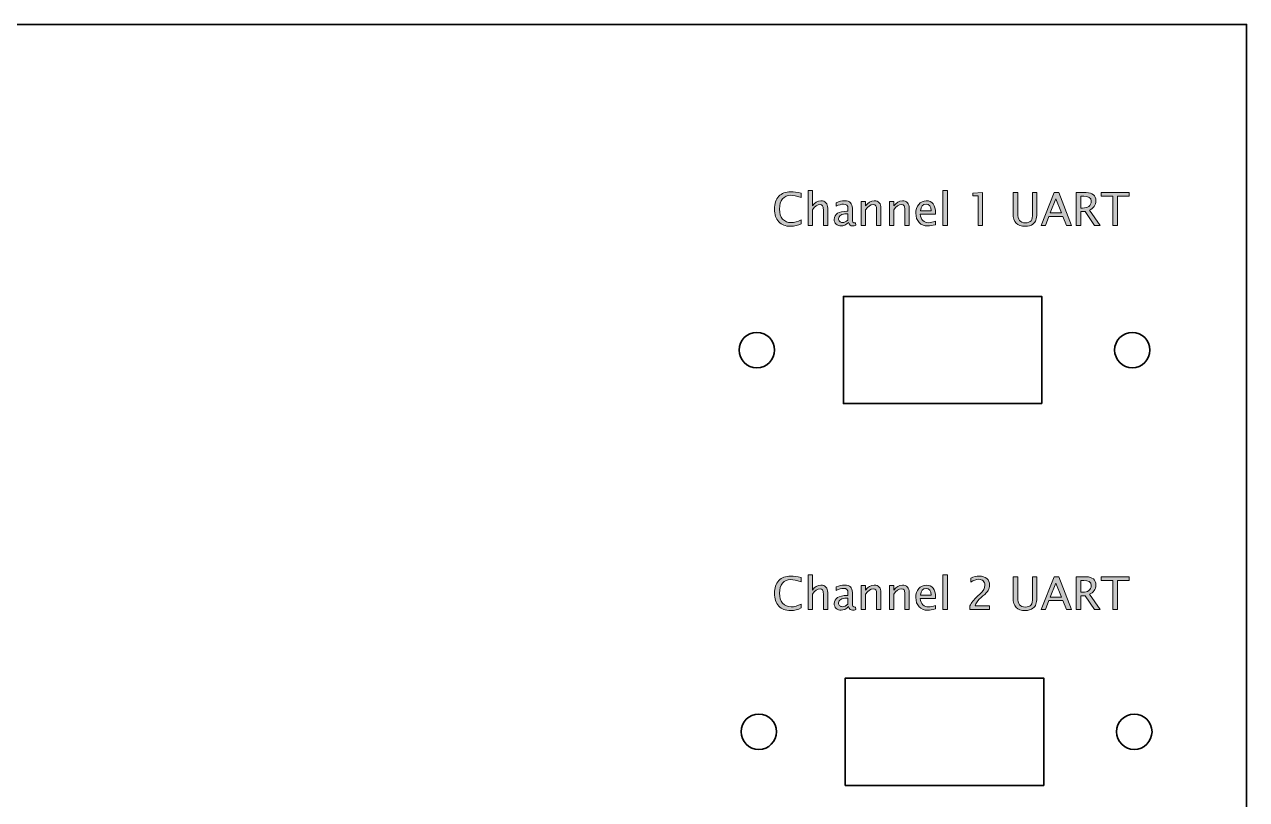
# Model space of a CAD drawing. Header units: inches. Extents: x 4 to 816, y 71 to 806.
# Drawn here: x 297.4 to 406.6, y 131.1 to 200.4 of the extents above; entities that cross this region are included whole.
import ezdxf

# ---------------------------------------------------------------- set-up
doc = ezdxf.new("R2010")
doc.units = ezdxf.units.IN
doc.header["$MEASUREMENT"] = 0
doc.layers.add('Layer 1', color=7, linetype='Continuous')

# ---------------------------------------------------------------- blocks, each defined once
blk = doc.blocks.new('block 35')
at = {"layer": 'Layer 1', "color": 240, "lineweight": 35, "true_color": 0xed1c24}
blk.add_lwpolyline([(23.17, 200.35), (406.63, 200.35), (406.63, 73.81), (23.17, 73.81)], dxfattribs=at)
blk = doc.blocks.new('block 212')
at = {"layer": 'Layer 1', "color": 240, "lineweight": 35, "true_color": 0xed1c24}
blk.add_open_spline([(364.45, 171.25), (364.45, 172.13), (363.74, 172.83), (362.86, 172.83), (361.99, 172.83), (361.28, 172.13), (361.28, 171.25), (361.28, 170.38), (361.99, 169.67), (362.86, 169.67), (363.74, 169.67), (364.45, 170.38), (364.45, 171.25)], degree=3, knots=[0, 0, 0, 0, 1, 1, 1, 2, 2, 2, 3, 3, 3, 4, 4, 4, 4], dxfattribs=at)
blk = doc.blocks.new('block 213')
at = {"layer": 'Layer 1', "color": 240, "lineweight": 35, "true_color": 0xed1c24}
blk.add_open_spline([(398, 171.25), (398, 172.13), (397.29, 172.83), (396.42, 172.83), (395.54, 172.83), (394.84, 172.13), (394.84, 171.25), (394.84, 170.38), (395.54, 169.67), (396.42, 169.67), (397.29, 169.67), (398, 170.38), (398, 171.25)], degree=3, knots=[0, 0, 0, 0, 1, 1, 1, 2, 2, 2, 3, 3, 3, 4, 4, 4, 4], dxfattribs=at)
blk = doc.blocks.new('block 214')
at = {"layer": 'Layer 1', "color": 240, "lineweight": 35, "true_color": 0xed1c24}
blk.add_lwpolyline([(388.33, 166.46), (370.6, 166.46), (370.6, 176.05), (388.33, 176.05), (388.33, 166.46)], dxfattribs=at)
blk = doc.blocks.new('block 215')
at = {"layer": 'Layer 1', "color": 240, "lineweight": 35, "true_color": 0xed1c24}
blk.add_open_spline([(364.62, 137.14), (364.62, 138.01), (363.91, 138.72), (363.04, 138.72), (362.17, 138.72), (361.46, 138.01), (361.46, 137.14), (361.46, 136.26), (362.17, 135.56), (363.04, 135.56), (363.91, 135.56), (364.62, 136.26), (364.62, 137.14)], degree=3, knots=[0, 0, 0, 0, 1, 1, 1, 2, 2, 2, 3, 3, 3, 4, 4, 4, 4], dxfattribs=at)
blk = doc.blocks.new('block 216')
at = {"layer": 'Layer 1', "color": 240, "lineweight": 35, "true_color": 0xed1c24}
blk.add_open_spline([(398.18, 137.14), (398.18, 138.01), (397.47, 138.72), (396.59, 138.72), (395.72, 138.72), (395.01, 138.01), (395.01, 137.14), (395.01, 136.26), (395.72, 135.56), (396.59, 135.56), (397.47, 135.56), (398.18, 136.26), (398.18, 137.14)], degree=3, knots=[0, 0, 0, 0, 1, 1, 1, 2, 2, 2, 3, 3, 3, 4, 4, 4, 4], dxfattribs=at)
blk = doc.blocks.new('block 217')
at = {"layer": 'Layer 1', "color": 240, "lineweight": 35, "true_color": 0xed1c24}
blk.add_lwpolyline([(388.51, 132.34), (370.77, 132.34), (370.77, 141.93), (388.51, 141.93), (388.51, 132.34)], dxfattribs=at)
blk = doc.blocks.new('block 309')
at = {"layer": 'Layer 1', "true_color": 0x231f20}
h = blk.add_hatch(color=250, dxfattribs=at)
h.dxf.hatch_style = 2
edge = h.paths.add_edge_path()
edge.add_spline(control_points=[(366.83, 182.54), (366.54, 182.39), (366.22, 182.31), (365.88, 182.31), (365.42, 182.31), (365.07, 182.45), (364.82, 182.71), (364.58, 182.98), (364.45, 183.36), (364.45, 183.85), (364.45, 184.34), (364.58, 184.72), (364.83, 184.99), (365.08, 185.26), (365.44, 185.39), (365.9, 185.39), (366.16, 185.39), (366.47, 185.35), (366.82, 185.26), (366.82, 185.26), (366.82, 184.87), (366.82, 184.87), (366.42, 185.01), (366.11, 185.08), (365.89, 185.08), (365.58, 185.08), (365.33, 184.97), (365.15, 184.76), (364.98, 184.54), (364.89, 184.24), (364.89, 183.85), (364.89, 183.47), (364.99, 183.18), (365.17, 182.96), (365.36, 182.74), (365.61, 182.64), (365.94, 182.64), (366.21, 182.64), (366.51, 182.72), (366.83, 182.89), (366.83, 182.89), (366.83, 182.54), (366.83, 182.54)], knot_values=[0, 0, 0, 0, 1, 1, 1, 2, 2, 2, 3, 3, 3, 4, 4, 4, 5, 5, 5, 6, 6, 6, 7, 7, 7, 8, 8, 8, 9, 9, 9, 10, 10, 10, 11, 11, 11, 12, 12, 12, 13, 13, 13, 14, 14, 14, 14], degree=3, periodic=1)
h = blk.add_hatch(color=250, dxfattribs=at)
h.dxf.hatch_style = 2
edge = h.paths.add_edge_path()
edge.add_spline(control_points=[(367.44, 182.39), (367.44, 182.39), (367.44, 185.51), (367.44, 185.51), (367.44, 185.51), (367.83, 185.51), (367.83, 185.51), (367.83, 185.51), (367.83, 184.13), (367.83, 184.13), (368.04, 184.43), (368.29, 184.59), (368.59, 184.59), (368.78, 184.59), (368.93, 184.53), (369.04, 184.41), (369.15, 184.29), (369.2, 184.13), (369.2, 183.93), (369.2, 183.93), (369.2, 182.39), (369.2, 182.39), (369.2, 182.39), (368.81, 182.39), (368.81, 182.39), (368.81, 182.39), (368.81, 183.8), (368.81, 183.8), (368.81, 183.96), (368.79, 184.08), (368.74, 184.15), (368.7, 184.21), (368.62, 184.25), (368.51, 184.25), (368.27, 184.25), (368.05, 184.09), (367.83, 183.78), (367.83, 183.78), (367.83, 182.39), (367.83, 182.39), (367.83, 182.39), (367.44, 182.39), (367.44, 182.39)], knot_values=[0, 0, 0, 0, 1, 1, 1, 2, 2, 2, 3, 3, 3, 4, 4, 4, 5, 5, 5, 6, 6, 6, 7, 7, 7, 8, 8, 8, 9, 9, 9, 10, 10, 10, 11, 11, 11, 12, 12, 12, 13, 13, 13, 14, 14, 14, 14], degree=3, periodic=1)
h = blk.add_hatch(color=250, dxfattribs=at)
h.dxf.hatch_style = 2
edge = h.paths.add_edge_path()
edge.add_spline(control_points=[(371.07, 182.66), (370.84, 182.44), (370.61, 182.34), (370.4, 182.34), (370.22, 182.34), (370.07, 182.39), (369.95, 182.5), (369.83, 182.61), (369.78, 182.76), (369.78, 182.93), (369.78, 183.16), (369.87, 183.34), (370.07, 183.47), (370.27, 183.59), (370.55, 183.66), (370.92, 183.66), (370.92, 183.66), (371.01, 183.66), (371.01, 183.66), (371.01, 183.66), (371.01, 183.92), (371.01, 183.92), (371.01, 184.17), (370.88, 184.29), (370.62, 184.29), (370.42, 184.29), (370.2, 184.23), (369.96, 184.1), (369.96, 184.1), (369.96, 184.42), (369.96, 184.42), (370.22, 184.53), (370.47, 184.59), (370.71, 184.59), (370.94, 184.59), (371.12, 184.53), (371.23, 184.42), (371.35, 184.31), (371.4, 184.14), (371.4, 183.92), (371.4, 183.92), (371.4, 182.94), (371.4, 182.94), (371.4, 182.72), (371.47, 182.61), (371.61, 182.61), (371.63, 182.61), (371.65, 182.61), (371.69, 182.62), (371.69, 182.62), (371.71, 182.4), (371.71, 182.4), (371.63, 182.36), (371.53, 182.34), (371.42, 182.34), (371.24, 182.34), (371.12, 182.44), (371.07, 182.66)], knot_values=[0, 0, 0, 0, 1, 1, 1, 2, 2, 2, 3, 3, 3, 4, 4, 4, 5, 5, 5, 6, 6, 6, 7, 7, 7, 8, 8, 8, 9, 9, 9, 10, 10, 10, 11, 11, 11, 12, 12, 12, 13, 13, 13, 14, 14, 14, 15, 15, 15, 16, 16, 16, 17, 17, 17, 18, 18, 18, 19, 19, 19, 19], degree=3, periodic=1)
edge = h.paths.add_edge_path()
edge.add_spline(control_points=[(371.01, 182.87), (371.01, 182.87), (371.01, 183.43), (371.01, 183.43), (371.01, 183.43), (370.89, 183.43), (370.89, 183.43), (370.67, 183.43), (370.5, 183.39), (370.37, 183.31), (370.23, 183.23), (370.17, 183.12), (370.17, 182.99), (370.17, 182.9), (370.2, 182.82), (370.27, 182.75), (370.33, 182.69), (370.41, 182.65), (370.51, 182.65), (370.67, 182.65), (370.84, 182.73), (371.01, 182.87)], knot_values=[0, 0, 0, 0, 1, 1, 1, 2, 2, 2, 3, 3, 3, 4, 4, 4, 5, 5, 5, 6, 6, 6, 7, 7, 7, 7], degree=3, periodic=1)
h = blk.add_hatch(color=250, dxfattribs=at)
h.dxf.hatch_style = 2
edge = h.paths.add_edge_path()
edge.add_spline(control_points=[(372.2, 182.39), (372.2, 182.39), (372.2, 184.54), (372.2, 184.54), (372.2, 184.54), (372.59, 184.54), (372.59, 184.54), (372.59, 184.54), (372.59, 184.13), (372.59, 184.13), (372.8, 184.43), (373.05, 184.59), (373.35, 184.59), (373.54, 184.59), (373.69, 184.53), (373.8, 184.41), (373.91, 184.29), (373.96, 184.13), (373.96, 183.93), (373.96, 183.93), (373.96, 182.39), (373.96, 182.39), (373.96, 182.39), (373.57, 182.39), (373.57, 182.39), (373.57, 182.39), (373.57, 183.8), (373.57, 183.8), (373.57, 183.96), (373.55, 184.08), (373.5, 184.15), (373.46, 184.21), (373.38, 184.25), (373.27, 184.25), (373.03, 184.25), (372.8, 184.09), (372.59, 183.78), (372.59, 183.78), (372.59, 182.39), (372.59, 182.39), (372.59, 182.39), (372.2, 182.39), (372.2, 182.39)], knot_values=[0, 0, 0, 0, 1, 1, 1, 2, 2, 2, 3, 3, 3, 4, 4, 4, 5, 5, 5, 6, 6, 6, 7, 7, 7, 8, 8, 8, 9, 9, 9, 10, 10, 10, 11, 11, 11, 12, 12, 12, 13, 13, 13, 14, 14, 14, 14], degree=3, periodic=1)
h = blk.add_hatch(color=250, dxfattribs=at)
h.dxf.hatch_style = 2
edge = h.paths.add_edge_path()
edge.add_spline(control_points=[(374.72, 182.39), (374.72, 182.39), (374.72, 184.54), (374.72, 184.54), (374.72, 184.54), (375.11, 184.54), (375.11, 184.54), (375.11, 184.54), (375.11, 184.13), (375.11, 184.13), (375.32, 184.43), (375.57, 184.59), (375.87, 184.59), (376.06, 184.59), (376.21, 184.53), (376.32, 184.41), (376.43, 184.29), (376.48, 184.13), (376.48, 183.93), (376.48, 183.93), (376.48, 182.39), (376.48, 182.39), (376.48, 182.39), (376.09, 182.39), (376.09, 182.39), (376.09, 182.39), (376.09, 183.8), (376.09, 183.8), (376.09, 183.96), (376.07, 184.08), (376.02, 184.15), (375.97, 184.21), (375.9, 184.25), (375.79, 184.25), (375.55, 184.25), (375.32, 184.09), (375.11, 183.78), (375.11, 183.78), (375.11, 182.39), (375.11, 182.39), (375.11, 182.39), (374.72, 182.39), (374.72, 182.39)], knot_values=[0, 0, 0, 0, 1, 1, 1, 2, 2, 2, 3, 3, 3, 4, 4, 4, 5, 5, 5, 6, 6, 6, 7, 7, 7, 8, 8, 8, 9, 9, 9, 10, 10, 10, 11, 11, 11, 12, 12, 12, 13, 13, 13, 14, 14, 14, 14], degree=3, periodic=1)
h = blk.add_hatch(color=250, dxfattribs=at)
h.dxf.hatch_style = 2
edge = h.paths.add_edge_path()
edge.add_spline(control_points=[(378.82, 182.45), (378.56, 182.38), (378.33, 182.34), (378.15, 182.34), (377.83, 182.34), (377.57, 182.44), (377.37, 182.65), (377.17, 182.86), (377.07, 183.14), (377.07, 183.47), (377.07, 183.8), (377.16, 184.06), (377.33, 184.27), (377.51, 184.48), (377.74, 184.59), (378.01, 184.59), (378.27, 184.59), (378.47, 184.49), (378.61, 184.31), (378.76, 184.12), (378.83, 183.86), (378.83, 183.52), (378.83, 183.52), (378.83, 183.4), (378.83, 183.4), (378.83, 183.4), (377.47, 183.4), (377.47, 183.4), (377.53, 182.89), (377.78, 182.63), (378.22, 182.63), (378.38, 182.63), (378.58, 182.68), (378.82, 182.77), (378.82, 182.77), (378.82, 182.45), (378.82, 182.45)], knot_values=[0, 0, 0, 0, 1, 1, 1, 2, 2, 2, 3, 3, 3, 4, 4, 4, 5, 5, 5, 6, 6, 6, 7, 7, 7, 8, 8, 8, 9, 9, 9, 10, 10, 10, 11, 11, 11, 12, 12, 12, 12], degree=3, periodic=1)
edge = h.paths.add_edge_path()
edge.add_spline(control_points=[(377.49, 183.69), (377.49, 183.69), (378.44, 183.69), (378.44, 183.69), (378.44, 184.09), (378.29, 184.29), (377.99, 184.29), (377.69, 184.29), (377.52, 184.09), (377.49, 183.69)], knot_values=[0, 0, 0, 0, 1, 1, 1, 2, 2, 2, 3, 3, 3, 3], degree=3, periodic=1)
h = blk.add_hatch(color=250, dxfattribs=at)
h.dxf.hatch_style = 2
h.paths.add_polyline_path([(379.5, 182.39), (379.5, 185.51), (379.89, 185.51), (379.89, 182.39)])
h = blk.add_hatch(color=250, dxfattribs=at)
h.dxf.hatch_style = 2
h.paths.add_polyline_path([(382.63, 182.39), (382.63, 185.03), (382.16, 185.03), (382.16, 185.27), (383.02, 185.34), (383.02, 182.39)])
h = blk.add_hatch(color=250, dxfattribs=at)
h.dxf.hatch_style = 2
edge = h.paths.add_edge_path()
edge.add_spline(control_points=[(385.77, 185.32), (385.77, 185.32), (386.19, 185.32), (386.19, 185.32), (386.19, 185.32), (386.19, 183.47), (386.19, 183.47), (386.19, 183.17), (386.24, 182.96), (386.35, 182.82), (386.46, 182.69), (386.63, 182.62), (386.87, 182.62), (387.1, 182.62), (387.27, 182.69), (387.37, 182.81), (387.46, 182.94), (387.51, 183.15), (387.51, 183.45), (387.51, 183.45), (387.51, 185.32), (387.51, 185.32), (387.51, 185.32), (387.88, 185.32), (387.88, 185.32), (387.88, 185.32), (387.88, 183.46), (387.88, 183.46), (387.88, 183.2), (387.85, 183.01), (387.8, 182.87), (387.75, 182.73), (387.66, 182.61), (387.53, 182.51), (387.37, 182.38), (387.14, 182.31), (386.86, 182.31), (386.48, 182.31), (386.21, 182.41), (386.04, 182.59), (385.86, 182.78), (385.77, 183.07), (385.77, 183.47), (385.77, 183.47), (385.77, 185.32), (385.77, 185.32)], knot_values=[0, 0, 0, 0, 1, 1, 1, 2, 2, 2, 3, 3, 3, 4, 4, 4, 5, 5, 5, 6, 6, 6, 7, 7, 7, 8, 8, 8, 9, 9, 9, 10, 10, 10, 11, 11, 11, 12, 12, 12, 13, 13, 13, 14, 14, 14, 15, 15, 15, 15], degree=3, periodic=1)
h = blk.add_hatch(color=250, dxfattribs=at)
h.dxf.hatch_style = 2
h.paths.add_polyline_path([(388.26, 182.39), (389.43, 185.32), (389.84, 185.32), (390.98, 182.39), (390.54, 182.39), (390.22, 183.2), (388.97, 183.2), (388.65, 182.39)])
h.paths.add_polyline_path([(389.09, 183.51), (390.1, 183.51), (389.59, 184.77)])
h = blk.add_hatch(color=250, dxfattribs=at)
h.dxf.hatch_style = 2
edge = h.paths.add_edge_path()
edge.add_spline(control_points=[(391.41, 182.39), (391.41, 182.39), (391.41, 185.32), (391.41, 185.32), (391.41, 185.32), (392.3, 185.32), (392.3, 185.32), (392.58, 185.32), (392.79, 185.26), (392.94, 185.13), (393.09, 185.01), (393.17, 184.83), (393.17, 184.59), (393.17, 184.4), (393.12, 184.24), (393.01, 184.09), (392.91, 183.95), (392.76, 183.84), (392.58, 183.76), (392.58, 183.76), (393.55, 182.39), (393.55, 182.39), (393.55, 182.39), (393.04, 182.39), (393.04, 182.39), (393.04, 182.39), (392.21, 183.63), (392.21, 183.63), (392.21, 183.63), (391.82, 183.63), (391.82, 183.63), (391.82, 183.63), (391.82, 182.39), (391.82, 182.39), (391.82, 182.39), (391.41, 182.39), (391.41, 182.39)], knot_values=[0, 0, 0, 0, 1, 1, 1, 2, 2, 2, 3, 3, 3, 4, 4, 4, 5, 5, 5, 6, 6, 6, 7, 7, 7, 8, 8, 8, 9, 9, 9, 10, 10, 10, 11, 11, 11, 12, 12, 12, 12], degree=3, periodic=1)
edge = h.paths.add_edge_path()
edge.add_spline(control_points=[(391.82, 183.94), (391.82, 183.94), (391.96, 183.94), (391.96, 183.94), (392.21, 183.94), (392.41, 183.99), (392.54, 184.09), (392.68, 184.2), (392.74, 184.35), (392.74, 184.55), (392.74, 184.86), (392.52, 185.01), (392.08, 185.01), (392.08, 185.01), (391.82, 185.01), (391.82, 185.01), (391.82, 185.01), (391.82, 183.94), (391.82, 183.94)], knot_values=[0, 0, 0, 0, 1, 1, 1, 2, 2, 2, 3, 3, 3, 4, 4, 4, 5, 5, 5, 6, 6, 6, 6], degree=3, periodic=1)
h = blk.add_hatch(color=250, dxfattribs=at)
h.dxf.hatch_style = 2
h.paths.add_polyline_path([(394.67, 182.39), (394.67, 185.01), (393.63, 185.01), (393.63, 185.32), (396.13, 185.32), (396.13, 185.01), (395.09, 185.01), (395.09, 182.39)])
at = {"layer": 'Layer 1', "lineweight": 0}
for points in [[(379.5, 182.39), (379.5, 185.51), (379.89, 185.51), (379.89, 182.39), (379.5, 182.39)], [(382.63, 182.39), (382.63, 185.03), (382.16, 185.03), (382.16, 185.27), (383.02, 185.34), (383.02, 182.39), (382.63, 182.39)], [(388.26, 182.39), (389.43, 185.32), (389.84, 185.32), (390.98, 182.39), (390.54, 182.39), (390.22, 183.2), (388.97, 183.2), (388.65, 182.39), (388.26, 182.39)], [(389.09, 183.51), (390.1, 183.51), (389.59, 184.77), (389.09, 183.51)], [(394.67, 182.39), (394.67, 185.01), (393.63, 185.01), (393.63, 185.32), (396.13, 185.32), (396.13, 185.01), (395.09, 185.01), (395.09, 182.39), (394.67, 182.39)]]:
    blk.add_lwpolyline(points, dxfattribs=at)
for points, knots in [([(366.83, 182.54), (366.54, 182.39), (366.22, 182.31), (365.88, 182.31), (365.42, 182.31), (365.07, 182.45), (364.82, 182.71), (364.58, 182.98), (364.45, 183.36), (364.45, 183.85), (364.45, 184.34), (364.58, 184.72), (364.83, 184.99), (365.08, 185.26), (365.44, 185.39), (365.9, 185.39), (366.16, 185.39), (366.47, 185.35), (366.82, 185.26), (366.82, 185.26), (366.82, 184.87), (366.82, 184.87), (366.42, 185.01), (366.11, 185.08), (365.89, 185.08), (365.58, 185.08), (365.33, 184.97), (365.15, 184.76), (364.98, 184.54), (364.89, 184.24), (364.89, 183.85), (364.89, 183.47), (364.99, 183.18), (365.17, 182.96), (365.36, 182.74), (365.61, 182.64), (365.94, 182.64), (366.21, 182.64), (366.51, 182.72), (366.83, 182.89), (366.83, 182.89), (366.83, 182.54), (366.83, 182.54)], [0, 0, 0, 0, 1, 1, 1, 2, 2, 2, 3, 3, 3, 4, 4, 4, 5, 5, 5, 6, 6, 6, 7, 7, 7, 8, 8, 8, 9, 9, 9, 10, 10, 10, 11, 11, 11, 12, 12, 12, 13, 13, 13, 14, 14, 14, 14]), ([(367.44, 182.39), (367.44, 182.39), (367.44, 185.51), (367.44, 185.51), (367.44, 185.51), (367.83, 185.51), (367.83, 185.51), (367.83, 185.51), (367.83, 184.13), (367.83, 184.13), (368.04, 184.43), (368.29, 184.59), (368.59, 184.59), (368.78, 184.59), (368.93, 184.53), (369.04, 184.41), (369.15, 184.29), (369.2, 184.13), (369.2, 183.93), (369.2, 183.93), (369.2, 182.39), (369.2, 182.39), (369.2, 182.39), (368.81, 182.39), (368.81, 182.39), (368.81, 182.39), (368.81, 183.8), (368.81, 183.8), (368.81, 183.96), (368.79, 184.08), (368.74, 184.15), (368.7, 184.21), (368.62, 184.25), (368.51, 184.25), (368.27, 184.25), (368.05, 184.09), (367.83, 183.78), (367.83, 183.78), (367.83, 182.39), (367.83, 182.39), (367.83, 182.39), (367.44, 182.39), (367.44, 182.39)], [0, 0, 0, 0, 1, 1, 1, 2, 2, 2, 3, 3, 3, 4, 4, 4, 5, 5, 5, 6, 6, 6, 7, 7, 7, 8, 8, 8, 9, 9, 9, 10, 10, 10, 11, 11, 11, 12, 12, 12, 13, 13, 13, 14, 14, 14, 14]), ([(371.07, 182.66), (370.84, 182.44), (370.61, 182.34), (370.4, 182.34), (370.22, 182.34), (370.07, 182.39), (369.95, 182.5), (369.83, 182.61), (369.78, 182.76), (369.78, 182.93), (369.78, 183.16), (369.87, 183.34), (370.07, 183.47), (370.27, 183.59), (370.55, 183.66), (370.92, 183.66), (370.92, 183.66), (371.01, 183.66), (371.01, 183.66), (371.01, 183.66), (371.01, 183.92), (371.01, 183.92), (371.01, 184.17), (370.88, 184.29), (370.62, 184.29), (370.42, 184.29), (370.2, 184.23), (369.96, 184.1), (369.96, 184.1), (369.96, 184.42), (369.96, 184.42), (370.22, 184.53), (370.47, 184.59), (370.71, 184.59), (370.94, 184.59), (371.12, 184.53), (371.23, 184.42), (371.35, 184.31), (371.4, 184.14), (371.4, 183.92), (371.4, 183.92), (371.4, 182.94), (371.4, 182.94), (371.4, 182.72), (371.47, 182.61), (371.61, 182.61), (371.63, 182.61), (371.65, 182.61), (371.69, 182.62), (371.69, 182.62), (371.71, 182.4), (371.71, 182.4), (371.63, 182.36), (371.53, 182.34), (371.42, 182.34), (371.24, 182.34), (371.12, 182.44), (371.07, 182.66)], [0, 0, 0, 0, 1, 1, 1, 2, 2, 2, 3, 3, 3, 4, 4, 4, 5, 5, 5, 6, 6, 6, 7, 7, 7, 8, 8, 8, 9, 9, 9, 10, 10, 10, 11, 11, 11, 12, 12, 12, 13, 13, 13, 14, 14, 14, 15, 15, 15, 16, 16, 16, 17, 17, 17, 18, 18, 18, 19, 19, 19, 19]), ([(372.2, 182.39), (372.2, 182.39), (372.2, 184.54), (372.2, 184.54), (372.2, 184.54), (372.59, 184.54), (372.59, 184.54), (372.59, 184.54), (372.59, 184.13), (372.59, 184.13), (372.8, 184.43), (373.05, 184.59), (373.35, 184.59), (373.54, 184.59), (373.69, 184.53), (373.8, 184.41), (373.91, 184.29), (373.96, 184.13), (373.96, 183.93), (373.96, 183.93), (373.96, 182.39), (373.96, 182.39), (373.96, 182.39), (373.57, 182.39), (373.57, 182.39), (373.57, 182.39), (373.57, 183.8), (373.57, 183.8), (373.57, 183.96), (373.55, 184.08), (373.5, 184.15), (373.46, 184.21), (373.38, 184.25), (373.27, 184.25), (373.03, 184.25), (372.8, 184.09), (372.59, 183.78), (372.59, 183.78), (372.59, 182.39), (372.59, 182.39), (372.59, 182.39), (372.2, 182.39), (372.2, 182.39)], [0, 0, 0, 0, 1, 1, 1, 2, 2, 2, 3, 3, 3, 4, 4, 4, 5, 5, 5, 6, 6, 6, 7, 7, 7, 8, 8, 8, 9, 9, 9, 10, 10, 10, 11, 11, 11, 12, 12, 12, 13, 13, 13, 14, 14, 14, 14]), ([(374.72, 182.39), (374.72, 182.39), (374.72, 184.54), (374.72, 184.54), (374.72, 184.54), (375.11, 184.54), (375.11, 184.54), (375.11, 184.54), (375.11, 184.13), (375.11, 184.13), (375.32, 184.43), (375.57, 184.59), (375.87, 184.59), (376.06, 184.59), (376.21, 184.53), (376.32, 184.41), (376.43, 184.29), (376.48, 184.13), (376.48, 183.93), (376.48, 183.93), (376.48, 182.39), (376.48, 182.39), (376.48, 182.39), (376.09, 182.39), (376.09, 182.39), (376.09, 182.39), (376.09, 183.8), (376.09, 183.8), (376.09, 183.96), (376.07, 184.08), (376.02, 184.15), (375.97, 184.21), (375.9, 184.25), (375.79, 184.25), (375.55, 184.25), (375.32, 184.09), (375.11, 183.78), (375.11, 183.78), (375.11, 182.39), (375.11, 182.39), (375.11, 182.39), (374.72, 182.39), (374.72, 182.39)], [0, 0, 0, 0, 1, 1, 1, 2, 2, 2, 3, 3, 3, 4, 4, 4, 5, 5, 5, 6, 6, 6, 7, 7, 7, 8, 8, 8, 9, 9, 9, 10, 10, 10, 11, 11, 11, 12, 12, 12, 13, 13, 13, 14, 14, 14, 14]), ([(378.82, 182.45), (378.56, 182.38), (378.33, 182.34), (378.15, 182.34), (377.83, 182.34), (377.57, 182.44), (377.37, 182.65), (377.17, 182.86), (377.07, 183.14), (377.07, 183.47), (377.07, 183.8), (377.16, 184.06), (377.33, 184.27), (377.51, 184.48), (377.74, 184.59), (378.01, 184.59), (378.27, 184.59), (378.47, 184.49), (378.61, 184.31), (378.76, 184.12), (378.83, 183.86), (378.83, 183.52), (378.83, 183.52), (378.83, 183.4), (378.83, 183.4), (378.83, 183.4), (377.47, 183.4), (377.47, 183.4), (377.53, 182.89), (377.78, 182.63), (378.22, 182.63), (378.38, 182.63), (378.58, 182.68), (378.82, 182.77), (378.82, 182.77), (378.82, 182.45), (378.82, 182.45)], [0, 0, 0, 0, 1, 1, 1, 2, 2, 2, 3, 3, 3, 4, 4, 4, 5, 5, 5, 6, 6, 6, 7, 7, 7, 8, 8, 8, 9, 9, 9, 10, 10, 10, 11, 11, 11, 12, 12, 12, 12]), ([(385.77, 185.32), (385.77, 185.32), (386.19, 185.32), (386.19, 185.32), (386.19, 185.32), (386.19, 183.47), (386.19, 183.47), (386.19, 183.17), (386.24, 182.96), (386.35, 182.82), (386.46, 182.69), (386.63, 182.62), (386.87, 182.62), (387.1, 182.62), (387.27, 182.69), (387.37, 182.81), (387.46, 182.94), (387.51, 183.15), (387.51, 183.45), (387.51, 183.45), (387.51, 185.32), (387.51, 185.32), (387.51, 185.32), (387.88, 185.32), (387.88, 185.32), (387.88, 185.32), (387.88, 183.46), (387.88, 183.46), (387.88, 183.2), (387.85, 183.01), (387.8, 182.87), (387.75, 182.73), (387.66, 182.61), (387.53, 182.51), (387.37, 182.38), (387.14, 182.31), (386.86, 182.31), (386.48, 182.31), (386.21, 182.41), (386.04, 182.59), (385.86, 182.78), (385.77, 183.07), (385.77, 183.47), (385.77, 183.47), (385.77, 185.32), (385.77, 185.32)], [0, 0, 0, 0, 1, 1, 1, 2, 2, 2, 3, 3, 3, 4, 4, 4, 5, 5, 5, 6, 6, 6, 7, 7, 7, 8, 8, 8, 9, 9, 9, 10, 10, 10, 11, 11, 11, 12, 12, 12, 13, 13, 13, 14, 14, 14, 15, 15, 15, 15]), ([(391.41, 182.39), (391.41, 182.39), (391.41, 185.32), (391.41, 185.32), (391.41, 185.32), (392.3, 185.32), (392.3, 185.32), (392.58, 185.32), (392.79, 185.26), (392.94, 185.13), (393.09, 185.01), (393.17, 184.83), (393.17, 184.59), (393.17, 184.4), (393.12, 184.24), (393.01, 184.09), (392.91, 183.95), (392.76, 183.84), (392.58, 183.76), (392.58, 183.76), (393.55, 182.39), (393.55, 182.39), (393.55, 182.39), (393.04, 182.39), (393.04, 182.39), (393.04, 182.39), (392.21, 183.63), (392.21, 183.63), (392.21, 183.63), (391.82, 183.63), (391.82, 183.63), (391.82, 183.63), (391.82, 182.39), (391.82, 182.39), (391.82, 182.39), (391.41, 182.39), (391.41, 182.39)], [0, 0, 0, 0, 1, 1, 1, 2, 2, 2, 3, 3, 3, 4, 4, 4, 5, 5, 5, 6, 6, 6, 7, 7, 7, 8, 8, 8, 9, 9, 9, 10, 10, 10, 11, 11, 11, 12, 12, 12, 12]), ([(391.82, 183.94), (391.82, 183.94), (391.96, 183.94), (391.96, 183.94), (392.21, 183.94), (392.41, 183.99), (392.54, 184.09), (392.68, 184.2), (392.74, 184.35), (392.74, 184.55), (392.74, 184.86), (392.52, 185.01), (392.08, 185.01), (392.08, 185.01), (391.82, 185.01), (391.82, 185.01), (391.82, 185.01), (391.82, 183.94), (391.82, 183.94)], [0, 0, 0, 0, 1, 1, 1, 2, 2, 2, 3, 3, 3, 4, 4, 4, 5, 5, 5, 6, 6, 6, 6]), ([(377.49, 183.69), (377.49, 183.69), (378.44, 183.69), (378.44, 183.69), (378.44, 184.09), (378.29, 184.29), (377.99, 184.29), (377.69, 184.29), (377.52, 184.09), (377.49, 183.69)], [0, 0, 0, 0, 1, 1, 1, 2, 2, 2, 3, 3, 3, 3]), ([(371.01, 182.87), (371.01, 182.87), (371.01, 183.43), (371.01, 183.43), (371.01, 183.43), (370.89, 183.43), (370.89, 183.43), (370.67, 183.43), (370.5, 183.39), (370.37, 183.31), (370.23, 183.23), (370.17, 183.12), (370.17, 182.99), (370.17, 182.9), (370.2, 182.82), (370.27, 182.75), (370.33, 182.69), (370.41, 182.65), (370.51, 182.65), (370.67, 182.65), (370.84, 182.73), (371.01, 182.87)], [0, 0, 0, 0, 1, 1, 1, 2, 2, 2, 3, 3, 3, 4, 4, 4, 5, 5, 5, 6, 6, 6, 7, 7, 7, 7])]:
    blk.add_open_spline(points, degree=3, knots=knots, dxfattribs=at)
blk = doc.blocks.new('block 308')
at = {"layer": 'Layer 1'}
blk.add_blockref('block 309', (0, 0), dxfattribs=at)
blk = doc.blocks.new('block 311')
at = {"layer": 'Layer 1', "true_color": 0x231f20}
h = blk.add_hatch(color=250, dxfattribs=at)
h.dxf.hatch_style = 2
edge = h.paths.add_edge_path()
edge.add_spline(control_points=[(366.83, 148.2), (366.54, 148.05), (366.22, 147.97), (365.88, 147.97), (365.42, 147.97), (365.07, 148.1), (364.82, 148.37), (364.58, 148.64), (364.45, 149.02), (364.45, 149.51), (364.45, 150), (364.58, 150.38), (364.83, 150.65), (365.08, 150.92), (365.44, 151.05), (365.9, 151.05), (366.16, 151.05), (366.47, 151.01), (366.82, 150.92), (366.82, 150.92), (366.82, 150.53), (366.82, 150.53), (366.42, 150.67), (366.11, 150.74), (365.89, 150.74), (365.58, 150.74), (365.33, 150.63), (365.15, 150.42), (364.98, 150.2), (364.89, 149.9), (364.89, 149.51), (364.89, 149.13), (364.99, 148.84), (365.17, 148.62), (365.36, 148.4), (365.61, 148.3), (365.94, 148.3), (366.21, 148.3), (366.51, 148.38), (366.83, 148.55), (366.83, 148.55), (366.83, 148.2), (366.83, 148.2)], knot_values=[0, 0, 0, 0, 1, 1, 1, 2, 2, 2, 3, 3, 3, 4, 4, 4, 5, 5, 5, 6, 6, 6, 7, 7, 7, 8, 8, 8, 9, 9, 9, 10, 10, 10, 11, 11, 11, 12, 12, 12, 13, 13, 13, 14, 14, 14, 14], degree=3, periodic=1)
h = blk.add_hatch(color=250, dxfattribs=at)
h.dxf.hatch_style = 2
edge = h.paths.add_edge_path()
edge.add_spline(control_points=[(367.44, 148.05), (367.44, 148.05), (367.44, 151.17), (367.44, 151.17), (367.44, 151.17), (367.83, 151.17), (367.83, 151.17), (367.83, 151.17), (367.83, 149.79), (367.83, 149.79), (368.04, 150.09), (368.29, 150.24), (368.59, 150.24), (368.78, 150.24), (368.93, 150.19), (369.04, 150.07), (369.15, 149.95), (369.2, 149.79), (369.2, 149.59), (369.2, 149.59), (369.2, 148.05), (369.2, 148.05), (369.2, 148.05), (368.81, 148.05), (368.81, 148.05), (368.81, 148.05), (368.81, 149.46), (368.81, 149.46), (368.81, 149.62), (368.79, 149.74), (368.74, 149.81), (368.7, 149.87), (368.62, 149.91), (368.51, 149.91), (368.27, 149.91), (368.05, 149.75), (367.83, 149.44), (367.83, 149.44), (367.83, 148.05), (367.83, 148.05), (367.83, 148.05), (367.44, 148.05), (367.44, 148.05)], knot_values=[0, 0, 0, 0, 1, 1, 1, 2, 2, 2, 3, 3, 3, 4, 4, 4, 5, 5, 5, 6, 6, 6, 7, 7, 7, 8, 8, 8, 9, 9, 9, 10, 10, 10, 11, 11, 11, 12, 12, 12, 13, 13, 13, 14, 14, 14, 14], degree=3, periodic=1)
h = blk.add_hatch(color=250, dxfattribs=at)
h.dxf.hatch_style = 2
h.paths.add_polyline_path([(379.5, 148.05), (379.5, 151.17), (379.89, 151.17), (379.89, 148.05)])
h = blk.add_hatch(color=250, dxfattribs=at)
h.dxf.hatch_style = 2
edge = h.paths.add_edge_path()
edge.add_spline(control_points=[(381.91, 148.05), (381.91, 148.05), (381.91, 148.39), (381.91, 148.39), (382.02, 148.65), (382.25, 148.94), (382.59, 149.26), (382.59, 149.26), (382.82, 149.46), (382.82, 149.46), (383.1, 149.72), (383.25, 149.97), (383.25, 150.23), (383.25, 150.39), (383.2, 150.52), (383.1, 150.62), (383, 150.71), (382.87, 150.76), (382.69, 150.76), (382.49, 150.76), (382.25, 150.68), (381.98, 150.52), (381.98, 150.52), (381.98, 150.87), (381.98, 150.87), (382.24, 150.99), (382.5, 151.05), (382.76, 151.05), (383.03, 151.05), (383.25, 150.98), (383.42, 150.83), (383.58, 150.68), (383.66, 150.49), (383.66, 150.24), (383.66, 150.06), (383.62, 149.91), (383.54, 149.77), (383.46, 149.64), (383.3, 149.47), (383.07, 149.28), (383.07, 149.28), (382.92, 149.15), (382.92, 149.15), (382.61, 148.88), (382.43, 148.63), (382.38, 148.39), (382.38, 148.39), (383.65, 148.39), (383.65, 148.39), (383.65, 148.39), (383.65, 148.05), (383.65, 148.05), (383.65, 148.05), (381.91, 148.05), (381.91, 148.05)], knot_values=[0, 0, 0, 0, 1, 1, 1, 2, 2, 2, 3, 3, 3, 4, 4, 4, 5, 5, 5, 6, 6, 6, 7, 7, 7, 8, 8, 8, 9, 9, 9, 10, 10, 10, 11, 11, 11, 12, 12, 12, 13, 13, 13, 14, 14, 14, 15, 15, 15, 16, 16, 16, 17, 17, 17, 18, 18, 18, 18], degree=3, periodic=1)
h = blk.add_hatch(color=250, dxfattribs=at)
h.dxf.hatch_style = 2
edge = h.paths.add_edge_path()
edge.add_spline(control_points=[(385.77, 150.98), (385.77, 150.98), (386.19, 150.98), (386.19, 150.98), (386.19, 150.98), (386.19, 149.13), (386.19, 149.13), (386.19, 148.83), (386.24, 148.62), (386.35, 148.48), (386.46, 148.35), (386.63, 148.28), (386.87, 148.28), (387.1, 148.28), (387.27, 148.35), (387.37, 148.47), (387.46, 148.6), (387.51, 148.81), (387.51, 149.11), (387.51, 149.11), (387.51, 150.98), (387.51, 150.98), (387.51, 150.98), (387.88, 150.98), (387.88, 150.98), (387.88, 150.98), (387.88, 149.12), (387.88, 149.12), (387.88, 148.86), (387.85, 148.67), (387.8, 148.53), (387.75, 148.39), (387.66, 148.27), (387.53, 148.17), (387.37, 148.04), (387.14, 147.97), (386.86, 147.97), (386.48, 147.97), (386.21, 148.07), (386.04, 148.25), (385.86, 148.44), (385.77, 148.73), (385.77, 149.13), (385.77, 149.13), (385.77, 150.98), (385.77, 150.98)], knot_values=[0, 0, 0, 0, 1, 1, 1, 2, 2, 2, 3, 3, 3, 4, 4, 4, 5, 5, 5, 6, 6, 6, 7, 7, 7, 8, 8, 8, 9, 9, 9, 10, 10, 10, 11, 11, 11, 12, 12, 12, 13, 13, 13, 14, 14, 14, 15, 15, 15, 15], degree=3, periodic=1)
h = blk.add_hatch(color=250, dxfattribs=at)
h.dxf.hatch_style = 2
h.paths.add_polyline_path([(388.26, 148.05), (389.43, 150.98), (389.84, 150.98), (390.98, 148.05), (390.54, 148.05), (390.22, 148.86), (388.97, 148.86), (388.65, 148.05)])
h.paths.add_polyline_path([(389.09, 149.17), (390.1, 149.17), (389.59, 150.43)])
h = blk.add_hatch(color=250, dxfattribs=at)
h.dxf.hatch_style = 2
edge = h.paths.add_edge_path()
edge.add_spline(control_points=[(391.41, 148.05), (391.41, 148.05), (391.41, 150.98), (391.41, 150.98), (391.41, 150.98), (392.3, 150.98), (392.3, 150.98), (392.58, 150.98), (392.79, 150.92), (392.94, 150.79), (393.09, 150.67), (393.17, 150.49), (393.17, 150.25), (393.17, 150.06), (393.12, 149.9), (393.01, 149.75), (392.91, 149.61), (392.76, 149.5), (392.58, 149.42), (392.58, 149.42), (393.55, 148.05), (393.55, 148.05), (393.55, 148.05), (393.04, 148.05), (393.04, 148.05), (393.04, 148.05), (392.21, 149.29), (392.21, 149.29), (392.21, 149.29), (391.82, 149.29), (391.82, 149.29), (391.82, 149.29), (391.82, 148.05), (391.82, 148.05), (391.82, 148.05), (391.41, 148.05), (391.41, 148.05)], knot_values=[0, 0, 0, 0, 1, 1, 1, 2, 2, 2, 3, 3, 3, 4, 4, 4, 5, 5, 5, 6, 6, 6, 7, 7, 7, 8, 8, 8, 9, 9, 9, 10, 10, 10, 11, 11, 11, 12, 12, 12, 12], degree=3, periodic=1)
edge = h.paths.add_edge_path()
edge.add_spline(control_points=[(391.82, 149.6), (391.82, 149.6), (391.96, 149.6), (391.96, 149.6), (392.21, 149.6), (392.41, 149.65), (392.54, 149.75), (392.68, 149.86), (392.74, 150.01), (392.74, 150.21), (392.74, 150.51), (392.52, 150.67), (392.08, 150.67), (392.08, 150.67), (391.82, 150.67), (391.82, 150.67), (391.82, 150.67), (391.82, 149.6), (391.82, 149.6)], knot_values=[0, 0, 0, 0, 1, 1, 1, 2, 2, 2, 3, 3, 3, 4, 4, 4, 5, 5, 5, 6, 6, 6, 6], degree=3, periodic=1)
h = blk.add_hatch(color=250, dxfattribs=at)
h.dxf.hatch_style = 2
h.paths.add_polyline_path([(394.67, 148.05), (394.67, 150.67), (393.63, 150.67), (393.63, 150.98), (396.13, 150.98), (396.13, 150.67), (395.09, 150.67), (395.09, 148.05)])
h = blk.add_hatch(color=250, dxfattribs=at)
h.dxf.hatch_style = 2
edge = h.paths.add_edge_path()
edge.add_spline(control_points=[(371.07, 148.32), (370.84, 148.1), (370.61, 148), (370.4, 148), (370.22, 148), (370.07, 148.05), (369.95, 148.16), (369.83, 148.27), (369.78, 148.42), (369.78, 148.59), (369.78, 148.82), (369.87, 149), (370.07, 149.13), (370.27, 149.25), (370.55, 149.32), (370.92, 149.32), (370.92, 149.32), (371.01, 149.32), (371.01, 149.32), (371.01, 149.32), (371.01, 149.58), (371.01, 149.58), (371.01, 149.83), (370.88, 149.95), (370.62, 149.95), (370.42, 149.95), (370.2, 149.89), (369.96, 149.76), (369.96, 149.76), (369.96, 150.08), (369.96, 150.08), (370.22, 150.19), (370.47, 150.24), (370.71, 150.24), (370.94, 150.24), (371.12, 150.19), (371.23, 150.08), (371.35, 149.97), (371.4, 149.8), (371.4, 149.58), (371.4, 149.58), (371.4, 148.6), (371.4, 148.6), (371.4, 148.38), (371.47, 148.27), (371.61, 148.27), (371.63, 148.27), (371.65, 148.27), (371.69, 148.27), (371.69, 148.27), (371.71, 148.06), (371.71, 148.06), (371.63, 148.02), (371.53, 148), (371.42, 148), (371.24, 148), (371.12, 148.1), (371.07, 148.32)], knot_values=[0, 0, 0, 0, 1, 1, 1, 2, 2, 2, 3, 3, 3, 4, 4, 4, 5, 5, 5, 6, 6, 6, 7, 7, 7, 8, 8, 8, 9, 9, 9, 10, 10, 10, 11, 11, 11, 12, 12, 12, 13, 13, 13, 14, 14, 14, 15, 15, 15, 16, 16, 16, 17, 17, 17, 18, 18, 18, 19, 19, 19, 19], degree=3, periodic=1)
edge = h.paths.add_edge_path()
edge.add_spline(control_points=[(371.01, 148.53), (371.01, 148.53), (371.01, 149.09), (371.01, 149.09), (371.01, 149.09), (370.89, 149.09), (370.89, 149.09), (370.67, 149.09), (370.5, 149.05), (370.37, 148.97), (370.23, 148.89), (370.17, 148.78), (370.17, 148.65), (370.17, 148.56), (370.2, 148.48), (370.27, 148.41), (370.33, 148.35), (370.41, 148.31), (370.51, 148.31), (370.67, 148.31), (370.84, 148.39), (371.01, 148.53)], knot_values=[0, 0, 0, 0, 1, 1, 1, 2, 2, 2, 3, 3, 3, 4, 4, 4, 5, 5, 5, 6, 6, 6, 7, 7, 7, 7], degree=3, periodic=1)
h = blk.add_hatch(color=250, dxfattribs=at)
h.dxf.hatch_style = 2
edge = h.paths.add_edge_path()
edge.add_spline(control_points=[(372.2, 148.05), (372.2, 148.05), (372.2, 150.2), (372.2, 150.2), (372.2, 150.2), (372.59, 150.2), (372.59, 150.2), (372.59, 150.2), (372.59, 149.79), (372.59, 149.79), (372.8, 150.09), (373.05, 150.24), (373.35, 150.24), (373.54, 150.24), (373.69, 150.19), (373.8, 150.07), (373.91, 149.95), (373.96, 149.79), (373.96, 149.59), (373.96, 149.59), (373.96, 148.05), (373.96, 148.05), (373.96, 148.05), (373.57, 148.05), (373.57, 148.05), (373.57, 148.05), (373.57, 149.46), (373.57, 149.46), (373.57, 149.62), (373.55, 149.74), (373.5, 149.81), (373.46, 149.87), (373.38, 149.91), (373.27, 149.91), (373.03, 149.91), (372.81, 149.75), (372.59, 149.44), (372.59, 149.44), (372.59, 148.05), (372.59, 148.05), (372.59, 148.05), (372.2, 148.05), (372.2, 148.05)], knot_values=[0, 0, 0, 0, 1, 1, 1, 2, 2, 2, 3, 3, 3, 4, 4, 4, 5, 5, 5, 6, 6, 6, 7, 7, 7, 8, 8, 8, 9, 9, 9, 10, 10, 10, 11, 11, 11, 12, 12, 12, 13, 13, 13, 14, 14, 14, 14], degree=3, periodic=1)
h = blk.add_hatch(color=250, dxfattribs=at)
h.dxf.hatch_style = 2
edge = h.paths.add_edge_path()
edge.add_spline(control_points=[(374.72, 148.05), (374.72, 148.05), (374.72, 150.2), (374.72, 150.2), (374.72, 150.2), (375.11, 150.2), (375.11, 150.2), (375.11, 150.2), (375.11, 149.79), (375.11, 149.79), (375.32, 150.09), (375.57, 150.24), (375.87, 150.24), (376.06, 150.24), (376.21, 150.19), (376.32, 150.07), (376.43, 149.95), (376.48, 149.79), (376.48, 149.59), (376.48, 149.59), (376.48, 148.05), (376.48, 148.05), (376.48, 148.05), (376.09, 148.05), (376.09, 148.05), (376.09, 148.05), (376.09, 149.46), (376.09, 149.46), (376.09, 149.62), (376.07, 149.74), (376.02, 149.81), (375.97, 149.87), (375.9, 149.91), (375.79, 149.91), (375.55, 149.91), (375.32, 149.75), (375.11, 149.44), (375.11, 149.44), (375.11, 148.05), (375.11, 148.05), (375.11, 148.05), (374.72, 148.05), (374.72, 148.05)], knot_values=[0, 0, 0, 0, 1, 1, 1, 2, 2, 2, 3, 3, 3, 4, 4, 4, 5, 5, 5, 6, 6, 6, 7, 7, 7, 8, 8, 8, 9, 9, 9, 10, 10, 10, 11, 11, 11, 12, 12, 12, 13, 13, 13, 14, 14, 14, 14], degree=3, periodic=1)
h = blk.add_hatch(color=250, dxfattribs=at)
h.dxf.hatch_style = 2
edge = h.paths.add_edge_path()
edge.add_spline(control_points=[(378.82, 148.11), (378.56, 148.04), (378.33, 148), (378.15, 148), (377.83, 148), (377.57, 148.1), (377.37, 148.31), (377.17, 148.52), (377.07, 148.79), (377.07, 149.13), (377.07, 149.46), (377.16, 149.72), (377.33, 149.93), (377.51, 150.14), (377.74, 150.24), (378.01, 150.24), (378.27, 150.24), (378.47, 150.15), (378.61, 149.97), (378.76, 149.78), (378.83, 149.52), (378.83, 149.18), (378.83, 149.18), (378.83, 149.06), (378.83, 149.06), (378.83, 149.06), (377.47, 149.06), (377.47, 149.06), (377.53, 148.55), (377.78, 148.29), (378.22, 148.29), (378.38, 148.29), (378.58, 148.34), (378.82, 148.43), (378.82, 148.43), (378.82, 148.11), (378.82, 148.11)], knot_values=[0, 0, 0, 0, 1, 1, 1, 2, 2, 2, 3, 3, 3, 4, 4, 4, 5, 5, 5, 6, 6, 6, 7, 7, 7, 8, 8, 8, 9, 9, 9, 10, 10, 10, 11, 11, 11, 12, 12, 12, 12], degree=3, periodic=1)
edge = h.paths.add_edge_path()
edge.add_spline(control_points=[(377.49, 149.35), (377.49, 149.35), (378.44, 149.35), (378.44, 149.35), (378.44, 149.75), (378.29, 149.95), (377.99, 149.95), (377.69, 149.95), (377.52, 149.75), (377.49, 149.35)], knot_values=[0, 0, 0, 0, 1, 1, 1, 2, 2, 2, 3, 3, 3, 3], degree=3, periodic=1)
at = {"layer": 'Layer 1', "lineweight": 0}
for points in [[(379.5, 148.05), (379.5, 151.17), (379.89, 151.17), (379.89, 148.05), (379.5, 148.05)], [(388.26, 148.05), (389.43, 150.98), (389.84, 150.98), (390.98, 148.05), (390.54, 148.05), (390.22, 148.86), (388.97, 148.86), (388.65, 148.05), (388.26, 148.05)], [(394.67, 148.05), (394.67, 150.67), (393.63, 150.67), (393.63, 150.98), (396.13, 150.98), (396.13, 150.67), (395.09, 150.67), (395.09, 148.05), (394.67, 148.05)], [(389.09, 149.17), (390.1, 149.17), (389.59, 150.43), (389.09, 149.17)]]:
    blk.add_lwpolyline(points, dxfattribs=at)
for points, knots in [([(366.83, 148.2), (366.54, 148.05), (366.22, 147.97), (365.88, 147.97), (365.42, 147.97), (365.07, 148.1), (364.82, 148.37), (364.58, 148.64), (364.45, 149.02), (364.45, 149.51), (364.45, 150), (364.58, 150.38), (364.83, 150.65), (365.08, 150.92), (365.44, 151.05), (365.9, 151.05), (366.16, 151.05), (366.47, 151.01), (366.82, 150.92), (366.82, 150.92), (366.82, 150.53), (366.82, 150.53), (366.42, 150.67), (366.11, 150.74), (365.89, 150.74), (365.58, 150.74), (365.33, 150.63), (365.15, 150.42), (364.98, 150.2), (364.89, 149.9), (364.89, 149.51), (364.89, 149.13), (364.99, 148.84), (365.17, 148.62), (365.36, 148.4), (365.61, 148.3), (365.94, 148.3), (366.21, 148.3), (366.51, 148.38), (366.83, 148.55), (366.83, 148.55), (366.83, 148.2), (366.83, 148.2)], [0, 0, 0, 0, 1, 1, 1, 2, 2, 2, 3, 3, 3, 4, 4, 4, 5, 5, 5, 6, 6, 6, 7, 7, 7, 8, 8, 8, 9, 9, 9, 10, 10, 10, 11, 11, 11, 12, 12, 12, 13, 13, 13, 14, 14, 14, 14]), ([(367.44, 148.05), (367.44, 148.05), (367.44, 151.17), (367.44, 151.17), (367.44, 151.17), (367.83, 151.17), (367.83, 151.17), (367.83, 151.17), (367.83, 149.79), (367.83, 149.79), (368.04, 150.09), (368.29, 150.24), (368.59, 150.24), (368.78, 150.24), (368.93, 150.19), (369.04, 150.07), (369.15, 149.95), (369.2, 149.79), (369.2, 149.59), (369.2, 149.59), (369.2, 148.05), (369.2, 148.05), (369.2, 148.05), (368.81, 148.05), (368.81, 148.05), (368.81, 148.05), (368.81, 149.46), (368.81, 149.46), (368.81, 149.62), (368.79, 149.74), (368.74, 149.81), (368.7, 149.87), (368.62, 149.91), (368.51, 149.91), (368.27, 149.91), (368.05, 149.75), (367.83, 149.44), (367.83, 149.44), (367.83, 148.05), (367.83, 148.05), (367.83, 148.05), (367.44, 148.05), (367.44, 148.05)], [0, 0, 0, 0, 1, 1, 1, 2, 2, 2, 3, 3, 3, 4, 4, 4, 5, 5, 5, 6, 6, 6, 7, 7, 7, 8, 8, 8, 9, 9, 9, 10, 10, 10, 11, 11, 11, 12, 12, 12, 13, 13, 13, 14, 14, 14, 14]), ([(381.91, 148.05), (381.91, 148.05), (381.91, 148.39), (381.91, 148.39), (382.02, 148.65), (382.25, 148.94), (382.59, 149.26), (382.59, 149.26), (382.82, 149.46), (382.82, 149.46), (383.1, 149.72), (383.25, 149.97), (383.25, 150.23), (383.25, 150.39), (383.2, 150.52), (383.1, 150.62), (383, 150.71), (382.87, 150.76), (382.69, 150.76), (382.49, 150.76), (382.25, 150.68), (381.98, 150.52), (381.98, 150.52), (381.98, 150.87), (381.98, 150.87), (382.24, 150.99), (382.5, 151.05), (382.76, 151.05), (383.03, 151.05), (383.25, 150.98), (383.42, 150.83), (383.58, 150.68), (383.66, 150.49), (383.66, 150.24), (383.66, 150.06), (383.62, 149.91), (383.54, 149.77), (383.46, 149.64), (383.3, 149.47), (383.07, 149.28), (383.07, 149.28), (382.92, 149.15), (382.92, 149.15), (382.61, 148.88), (382.43, 148.63), (382.38, 148.39), (382.38, 148.39), (383.65, 148.39), (383.65, 148.39), (383.65, 148.39), (383.65, 148.05), (383.65, 148.05), (383.65, 148.05), (381.91, 148.05), (381.91, 148.05)], [0, 0, 0, 0, 1, 1, 1, 2, 2, 2, 3, 3, 3, 4, 4, 4, 5, 5, 5, 6, 6, 6, 7, 7, 7, 8, 8, 8, 9, 9, 9, 10, 10, 10, 11, 11, 11, 12, 12, 12, 13, 13, 13, 14, 14, 14, 15, 15, 15, 16, 16, 16, 17, 17, 17, 18, 18, 18, 18]), ([(385.77, 150.98), (385.77, 150.98), (386.19, 150.98), (386.19, 150.98), (386.19, 150.98), (386.19, 149.13), (386.19, 149.13), (386.19, 148.83), (386.24, 148.62), (386.35, 148.48), (386.46, 148.35), (386.63, 148.28), (386.87, 148.28), (387.1, 148.28), (387.27, 148.35), (387.37, 148.47), (387.46, 148.6), (387.51, 148.81), (387.51, 149.11), (387.51, 149.11), (387.51, 150.98), (387.51, 150.98), (387.51, 150.98), (387.88, 150.98), (387.88, 150.98), (387.88, 150.98), (387.88, 149.12), (387.88, 149.12), (387.88, 148.86), (387.85, 148.67), (387.8, 148.53), (387.75, 148.39), (387.66, 148.27), (387.53, 148.17), (387.37, 148.04), (387.14, 147.97), (386.86, 147.97), (386.48, 147.97), (386.21, 148.07), (386.04, 148.25), (385.86, 148.44), (385.77, 148.73), (385.77, 149.13), (385.77, 149.13), (385.77, 150.98), (385.77, 150.98)], [0, 0, 0, 0, 1, 1, 1, 2, 2, 2, 3, 3, 3, 4, 4, 4, 5, 5, 5, 6, 6, 6, 7, 7, 7, 8, 8, 8, 9, 9, 9, 10, 10, 10, 11, 11, 11, 12, 12, 12, 13, 13, 13, 14, 14, 14, 15, 15, 15, 15]), ([(391.41, 148.05), (391.41, 148.05), (391.41, 150.98), (391.41, 150.98), (391.41, 150.98), (392.3, 150.98), (392.3, 150.98), (392.58, 150.98), (392.79, 150.92), (392.94, 150.79), (393.09, 150.67), (393.17, 150.49), (393.17, 150.25), (393.17, 150.06), (393.12, 149.9), (393.01, 149.75), (392.91, 149.61), (392.76, 149.5), (392.58, 149.42), (392.58, 149.42), (393.55, 148.05), (393.55, 148.05), (393.55, 148.05), (393.04, 148.05), (393.04, 148.05), (393.04, 148.05), (392.21, 149.29), (392.21, 149.29), (392.21, 149.29), (391.82, 149.29), (391.82, 149.29), (391.82, 149.29), (391.82, 148.05), (391.82, 148.05), (391.82, 148.05), (391.41, 148.05), (391.41, 148.05)], [0, 0, 0, 0, 1, 1, 1, 2, 2, 2, 3, 3, 3, 4, 4, 4, 5, 5, 5, 6, 6, 6, 7, 7, 7, 8, 8, 8, 9, 9, 9, 10, 10, 10, 11, 11, 11, 12, 12, 12, 12]), ([(371.07, 148.32), (370.84, 148.1), (370.61, 148), (370.4, 148), (370.22, 148), (370.07, 148.05), (369.95, 148.16), (369.83, 148.27), (369.78, 148.42), (369.78, 148.59), (369.78, 148.82), (369.87, 149), (370.07, 149.13), (370.27, 149.25), (370.55, 149.32), (370.92, 149.32), (370.92, 149.32), (371.01, 149.32), (371.01, 149.32), (371.01, 149.32), (371.01, 149.58), (371.01, 149.58), (371.01, 149.83), (370.88, 149.95), (370.62, 149.95), (370.42, 149.95), (370.2, 149.89), (369.96, 149.76), (369.96, 149.76), (369.96, 150.08), (369.96, 150.08), (370.22, 150.19), (370.47, 150.24), (370.71, 150.24), (370.94, 150.24), (371.12, 150.19), (371.23, 150.08), (371.35, 149.97), (371.4, 149.8), (371.4, 149.58), (371.4, 149.58), (371.4, 148.6), (371.4, 148.6), (371.4, 148.38), (371.47, 148.27), (371.61, 148.27), (371.63, 148.27), (371.65, 148.27), (371.69, 148.27), (371.69, 148.27), (371.71, 148.06), (371.71, 148.06), (371.63, 148.02), (371.53, 148), (371.42, 148), (371.24, 148), (371.12, 148.1), (371.07, 148.32)], [0, 0, 0, 0, 1, 1, 1, 2, 2, 2, 3, 3, 3, 4, 4, 4, 5, 5, 5, 6, 6, 6, 7, 7, 7, 8, 8, 8, 9, 9, 9, 10, 10, 10, 11, 11, 11, 12, 12, 12, 13, 13, 13, 14, 14, 14, 15, 15, 15, 16, 16, 16, 17, 17, 17, 18, 18, 18, 19, 19, 19, 19]), ([(372.2, 148.05), (372.2, 148.05), (372.2, 150.2), (372.2, 150.2), (372.2, 150.2), (372.59, 150.2), (372.59, 150.2), (372.59, 150.2), (372.59, 149.79), (372.59, 149.79), (372.8, 150.09), (373.05, 150.24), (373.35, 150.24), (373.54, 150.24), (373.69, 150.19), (373.8, 150.07), (373.91, 149.95), (373.96, 149.79), (373.96, 149.59), (373.96, 149.59), (373.96, 148.05), (373.96, 148.05), (373.96, 148.05), (373.57, 148.05), (373.57, 148.05), (373.57, 148.05), (373.57, 149.46), (373.57, 149.46), (373.57, 149.62), (373.55, 149.74), (373.5, 149.81), (373.46, 149.87), (373.38, 149.91), (373.27, 149.91), (373.03, 149.91), (372.81, 149.75), (372.59, 149.44), (372.59, 149.44), (372.59, 148.05), (372.59, 148.05), (372.59, 148.05), (372.2, 148.05), (372.2, 148.05)], [0, 0, 0, 0, 1, 1, 1, 2, 2, 2, 3, 3, 3, 4, 4, 4, 5, 5, 5, 6, 6, 6, 7, 7, 7, 8, 8, 8, 9, 9, 9, 10, 10, 10, 11, 11, 11, 12, 12, 12, 13, 13, 13, 14, 14, 14, 14]), ([(374.72, 148.05), (374.72, 148.05), (374.72, 150.2), (374.72, 150.2), (374.72, 150.2), (375.11, 150.2), (375.11, 150.2), (375.11, 150.2), (375.11, 149.79), (375.11, 149.79), (375.32, 150.09), (375.57, 150.24), (375.87, 150.24), (376.06, 150.24), (376.21, 150.19), (376.32, 150.07), (376.43, 149.95), (376.48, 149.79), (376.48, 149.59), (376.48, 149.59), (376.48, 148.05), (376.48, 148.05), (376.48, 148.05), (376.09, 148.05), (376.09, 148.05), (376.09, 148.05), (376.09, 149.46), (376.09, 149.46), (376.09, 149.62), (376.07, 149.74), (376.02, 149.81), (375.97, 149.87), (375.9, 149.91), (375.79, 149.91), (375.55, 149.91), (375.32, 149.75), (375.11, 149.44), (375.11, 149.44), (375.11, 148.05), (375.11, 148.05), (375.11, 148.05), (374.72, 148.05), (374.72, 148.05)], [0, 0, 0, 0, 1, 1, 1, 2, 2, 2, 3, 3, 3, 4, 4, 4, 5, 5, 5, 6, 6, 6, 7, 7, 7, 8, 8, 8, 9, 9, 9, 10, 10, 10, 11, 11, 11, 12, 12, 12, 13, 13, 13, 14, 14, 14, 14]), ([(378.82, 148.11), (378.56, 148.04), (378.33, 148), (378.15, 148), (377.83, 148), (377.57, 148.1), (377.37, 148.31), (377.17, 148.52), (377.07, 148.79), (377.07, 149.13), (377.07, 149.46), (377.16, 149.72), (377.33, 149.93), (377.51, 150.14), (377.74, 150.24), (378.01, 150.24), (378.27, 150.24), (378.47, 150.15), (378.61, 149.97), (378.76, 149.78), (378.83, 149.52), (378.83, 149.18), (378.83, 149.18), (378.83, 149.06), (378.83, 149.06), (378.83, 149.06), (377.47, 149.06), (377.47, 149.06), (377.53, 148.55), (377.78, 148.29), (378.22, 148.29), (378.38, 148.29), (378.58, 148.34), (378.82, 148.43), (378.82, 148.43), (378.82, 148.11), (378.82, 148.11)], [0, 0, 0, 0, 1, 1, 1, 2, 2, 2, 3, 3, 3, 4, 4, 4, 5, 5, 5, 6, 6, 6, 7, 7, 7, 8, 8, 8, 9, 9, 9, 10, 10, 10, 11, 11, 11, 12, 12, 12, 12]), ([(377.49, 149.35), (377.49, 149.35), (378.44, 149.35), (378.44, 149.35), (378.44, 149.75), (378.29, 149.95), (377.99, 149.95), (377.69, 149.95), (377.52, 149.75), (377.49, 149.35)], [0, 0, 0, 0, 1, 1, 1, 2, 2, 2, 3, 3, 3, 3]), ([(391.82, 149.6), (391.82, 149.6), (391.96, 149.6), (391.96, 149.6), (392.21, 149.6), (392.41, 149.65), (392.54, 149.75), (392.68, 149.86), (392.74, 150.01), (392.74, 150.21), (392.74, 150.51), (392.52, 150.67), (392.08, 150.67), (392.08, 150.67), (391.82, 150.67), (391.82, 150.67), (391.82, 150.67), (391.82, 149.6), (391.82, 149.6)], [0, 0, 0, 0, 1, 1, 1, 2, 2, 2, 3, 3, 3, 4, 4, 4, 5, 5, 5, 6, 6, 6, 6]), ([(371.01, 148.53), (371.01, 148.53), (371.01, 149.09), (371.01, 149.09), (371.01, 149.09), (370.89, 149.09), (370.89, 149.09), (370.67, 149.09), (370.5, 149.05), (370.37, 148.97), (370.23, 148.89), (370.17, 148.78), (370.17, 148.65), (370.17, 148.56), (370.2, 148.48), (370.27, 148.41), (370.33, 148.35), (370.41, 148.31), (370.51, 148.31), (370.67, 148.31), (370.84, 148.39), (371.01, 148.53)], [0, 0, 0, 0, 1, 1, 1, 2, 2, 2, 3, 3, 3, 4, 4, 4, 5, 5, 5, 6, 6, 6, 7, 7, 7, 7])]:
    blk.add_open_spline(points, degree=3, knots=knots, dxfattribs=at)
blk = doc.blocks.new('block 310')
at = {"layer": 'Layer 1'}
blk.add_blockref('block 311', (0, 0), dxfattribs=at)

msp = doc.modelspace()

# ---------------------------------------------------------------- block references
at = {"layer": 'Layer 1'}
for name in ['block 35', 'block 308', 'block 214', 'block 212', 'block 213', 'block 310', 'block 217', 'block 215', 'block 216']:
    msp.add_blockref(name, (0, 0), dxfattribs=at)

doc.saveas('drawing.dxf')
